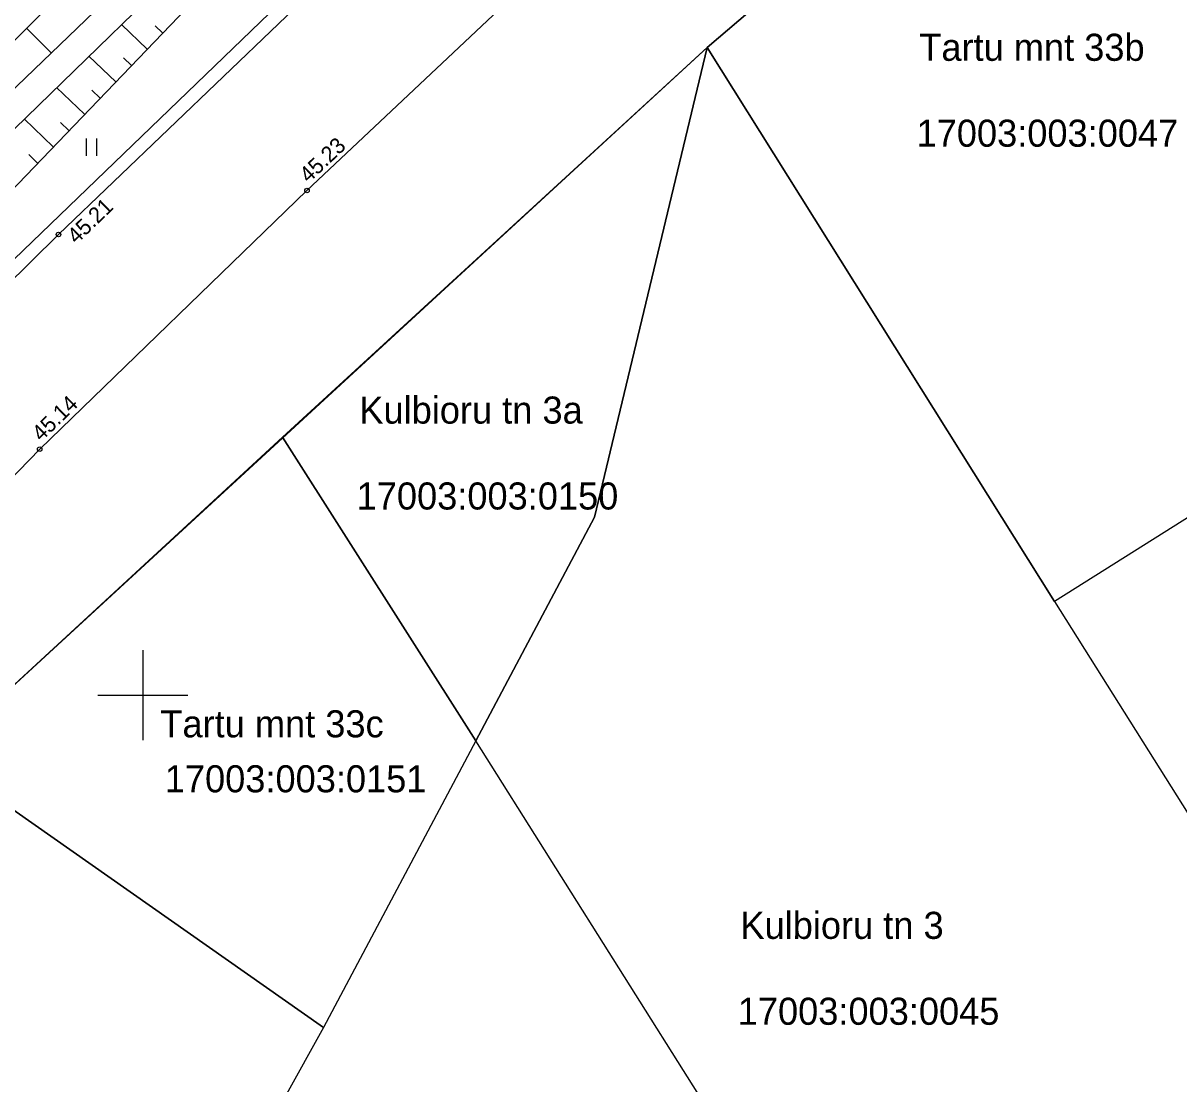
# Model space of a CAD drawing. Extents: x 641582 to 643225, y 6457495 to 6459046.
# Drawn here: x 642094.7 to 642145.9, y 6458132.8 to 6458179.8 of the extents above; entities that cross this region are included whole.
import ezdxf

# ---------------------------------------------------------------- set-up
doc = ezdxf.new("R2010")
doc.units = 0
for name, color, linetype in [('HALJASTUS', 7, 'Continuous'), ('KORGUS-EH2000', 7, 'Continuous'), ('PIIR', 7, 'Continuous'), ('RELJEEF', 7, 'Continuous'), ('TEE', 7, 'Continuous'), ('VEEKOGU', 7, 'Continuous'), ('VORK', 7, 'Continuous')]:
    doc.layers.add(name, color=color, linetype=linetype)

msp = doc.modelspace()

# ---------------------------------------------------------------- linework, layer by layer
at = {"layer": 'HALJASTUS'}
for p, q in [((642097.496, 6458174.671), (642097.496, 6458173.91)), ((642097.951, 6458174.671), (642097.951, 6458173.91))]:
    msp.add_line(p, q, dxfattribs=at)
at = {"layer": 'KORGUS-EH2000'}
for centre in [(642107.279, 6458172.365), (642096.262, 6458170.416), (642095.431, 6458160.906)]:
    msp.add_circle(centre, 0.1, dxfattribs=at)
at = {"layer": 'PIIR'}
for points in [[(642343.02, 6458334.87), (642346.29, 6458310.48), (642326.82, 6458305.37), (642272.29, 6458282.22), (642265.03, 6458279.14), (642255.09, 6458274.77), (642183.51, 6458228.62), (642171.95, 6458218.75), (642152.19, 6458201.89), (642125.02, 6458178.71), (642090.85, 6458147.29), (642074.8, 6458131.84), (641916.12, 6457979.07), (641897.39, 6457992.37), (641907.28, 6458008.31), (641933.02, 6458022.4), (641986.64, 6458073.31), (642058.45, 6458152.73), (642060.6, 6458154.58), (642110.49, 6458202.23), (642147.56, 6458233.4), (642227.07, 6458286.71), (642288.53, 6458313.06), (642334.74, 6458327.9)], [(642152.19, 6458201.89), (642170.38, 6458173.01), (642140.42, 6458154.15), (642125.02, 6458178.71)], [(642106.19, 6458161.44), (642125.02, 6458178.71), (642120.03, 6458157.89), (642114.76, 6458147.98)], [(642125.02, 6458178.71), (642140.42, 6458154.15), (642155.68, 6458129.91), (642134.53, 6458116.59), (642114.76, 6458147.98), (642120.03, 6458157.89)], [(642090.86, 6458147.3), (642106.19, 6458161.44), (642114.76, 6458147.98), (642108.01, 6458135.27)], [(642074.8, 6458131.84), (642090.86, 6458147.3), (642108.01, 6458135.27), (642097.36, 6458116.08)]]:
    msp.add_lwpolyline(points, close=True, dxfattribs=at)
at = {"layer": 'RELJEEF'}
for p, q in [((642094.839, 6458179.558), (642095.931, 6458178.464)), ((642100.187, 6458178.629), (642099.049, 6458179.724)), ((642100.88, 6458179.35), (642100.546, 6458179.672)), ((642098.801, 6458177.187), (642097.614, 6458178.329)), ((642099.494, 6458177.908), (642099.145, 6458178.244)), ((642097.415, 6458175.745), (642096.179, 6458176.934)), ((642098.108, 6458176.466), (642097.745, 6458176.816)), ((642096.03, 6458174.303), (642094.744, 6458175.539)), ((642096.723, 6458175.024), (642096.344, 6458175.388)), ((642095.337, 6458173.582), (642094.944, 6458173.96))]:
    msp.add_line(p, q, dxfattribs=at)
for points in [[(642118.939, 6458196.633), (642109.209, 6458187.499), (642103.369, 6458181.94), (642088.751, 6458166.73), (642074.386, 6458152.8), (642063.908, 6458141.98), (642062.063, 6458141.58), (642060.958, 6458142.54), (642059.473, 6458145.77)], [(642061.417, 6458148.518), (642062.511, 6458146.93), (642062.894, 6458146.9), (642071.088, 6458155.58), (642085.262, 6458170), (642098.288, 6458183), (642101.761, 6458185.13)]]:
    msp.add_lwpolyline(points, dxfattribs=at)
at = {"layer": 'TEE'}
for points in [[(641956.046, 6458036.158), (641969.275, 6458048.478), (641980.269, 6458058.974), (641992.009, 6458070.247), (642004.798, 6458082.594), (642018.195, 6458095.196), (642032.128, 6458108.207), (642045.679, 6458121.076), (642059.187, 6458134.038), (642072.121, 6458146.709), (642084.214, 6458158.544), (642096.262, 6458170.416), (642108.456, 6458182.108), (642120.801, 6458193.694), (642134.266, 6458205.82), (642149.139, 6458218.514), (642164.834, 6458231.307), (642181.155, 6458243.322), (642197.451, 6458254.516), (642213.639, 6458265.51), (642230.329, 6458276.019), (642246.882, 6458285.767)], [(641967.658, 6458038.709), (641978.733, 6458049.203), (641997.461, 6458066.375), (642012.618, 6458081.466), (642026.454, 6458094.118), (642035.907, 6458103.643), (642044.246, 6458111.221), (642048.177, 6458115.493), (642060.528, 6458127.443), (642074.578, 6458140.479), (642088.377, 6458153.639), (642095.431, 6458160.906), (642107.279, 6458172.365), (642124.766, 6458188.835), (642133.027, 6458196.452), (642146.438, 6458207.887), (642159.854, 6458218.753), (642172.561, 6458228.707), (642185.48, 6458238.119), (642198.975, 6458247.702), (642212.998, 6458257.231), (642226.259, 6458265.97), (642239.196, 6458273.779), (642252.845, 6458281.1)], [(642106.831, 6458181.41), (642090.231, 6458165.43), (642075.685, 6458151.56), (642060.93, 6458136.72), (642044.487, 6458121.35), (642027.318, 6458105.21), (642011.743, 6458090.22), (641999.145, 6458077.92), (641984.533, 6458063.96), (641972.277, 6458051.94), (641953.109, 6458034.49), (641942.016, 6458023.5), (641932.701, 6458017.17), (641930.111, 6458016.31), (641926.536, 6458016.386)]]:
    msp.add_lwpolyline(points, dxfattribs=at)
at = {"layer": 'VEEKOGU'}
for points in [[(642060.357, 6458146.187), (642060.886, 6458145.256), (642062.318, 6458143.795), (642063.912, 6458144.78), (642073.662, 6458155.044), (642102.779, 6458183.35), (642115.419, 6458195.404), (642117.026, 6458196.804), (642117.401, 6458197.053)], [(642060.929, 6458147.274), (642061.184, 6458146.695), (642062.503, 6458145.902), (642072.315, 6458155.754), (642102.039, 6458184.338), (642102.951, 6458185.183)]]:
    msp.add_lwpolyline(points, dxfattribs=at)
at = {"layer": 'VORK'}
for p, q in [((642100, 6458152), (642100, 6458148)), ((642098, 6458150), (642102, 6458150))]:
    msp.add_line(p, q, dxfattribs=at)

# ---------------------------------------------------------------- texts
at = {"layer": 'KORGUS-EH2000'}
for s, rotation, p in [(' 45.23', 43.2845, (642107.159, 6458172.492)), (' 45.21', 43.796, (642096.868, 6458169.784)), (' 45.14', 44.0438, (642095.309, 6458161.032))]:
    msp.add_text(s, height=0.7, rotation=rotation, dxfattribs=at).set_placement(p)
at = {"layer": 'PIIR'}
for s, p in [('Tartu mnt 33b', (642134.423, 6458178.116)), ('17003:003:0047', (642134.303, 6458174.308)), ('Kulbioru tn 3a', (642109.6, 6458162.035)), ('17003:003:0150', (642109.48, 6458158.227)), ('Tartu mnt 33c', (642100.778, 6458148.128)), ('17003:003:0151', (642100.974, 6458145.691)), ('Kulbioru tn 3', (642126.494, 6458139.195)), ('17003:003:0045', (642126.375, 6458135.387))]:
    msp.add_text(s, height=1.2, dxfattribs=at).set_placement(p)

doc.saveas('drawing.dxf')
